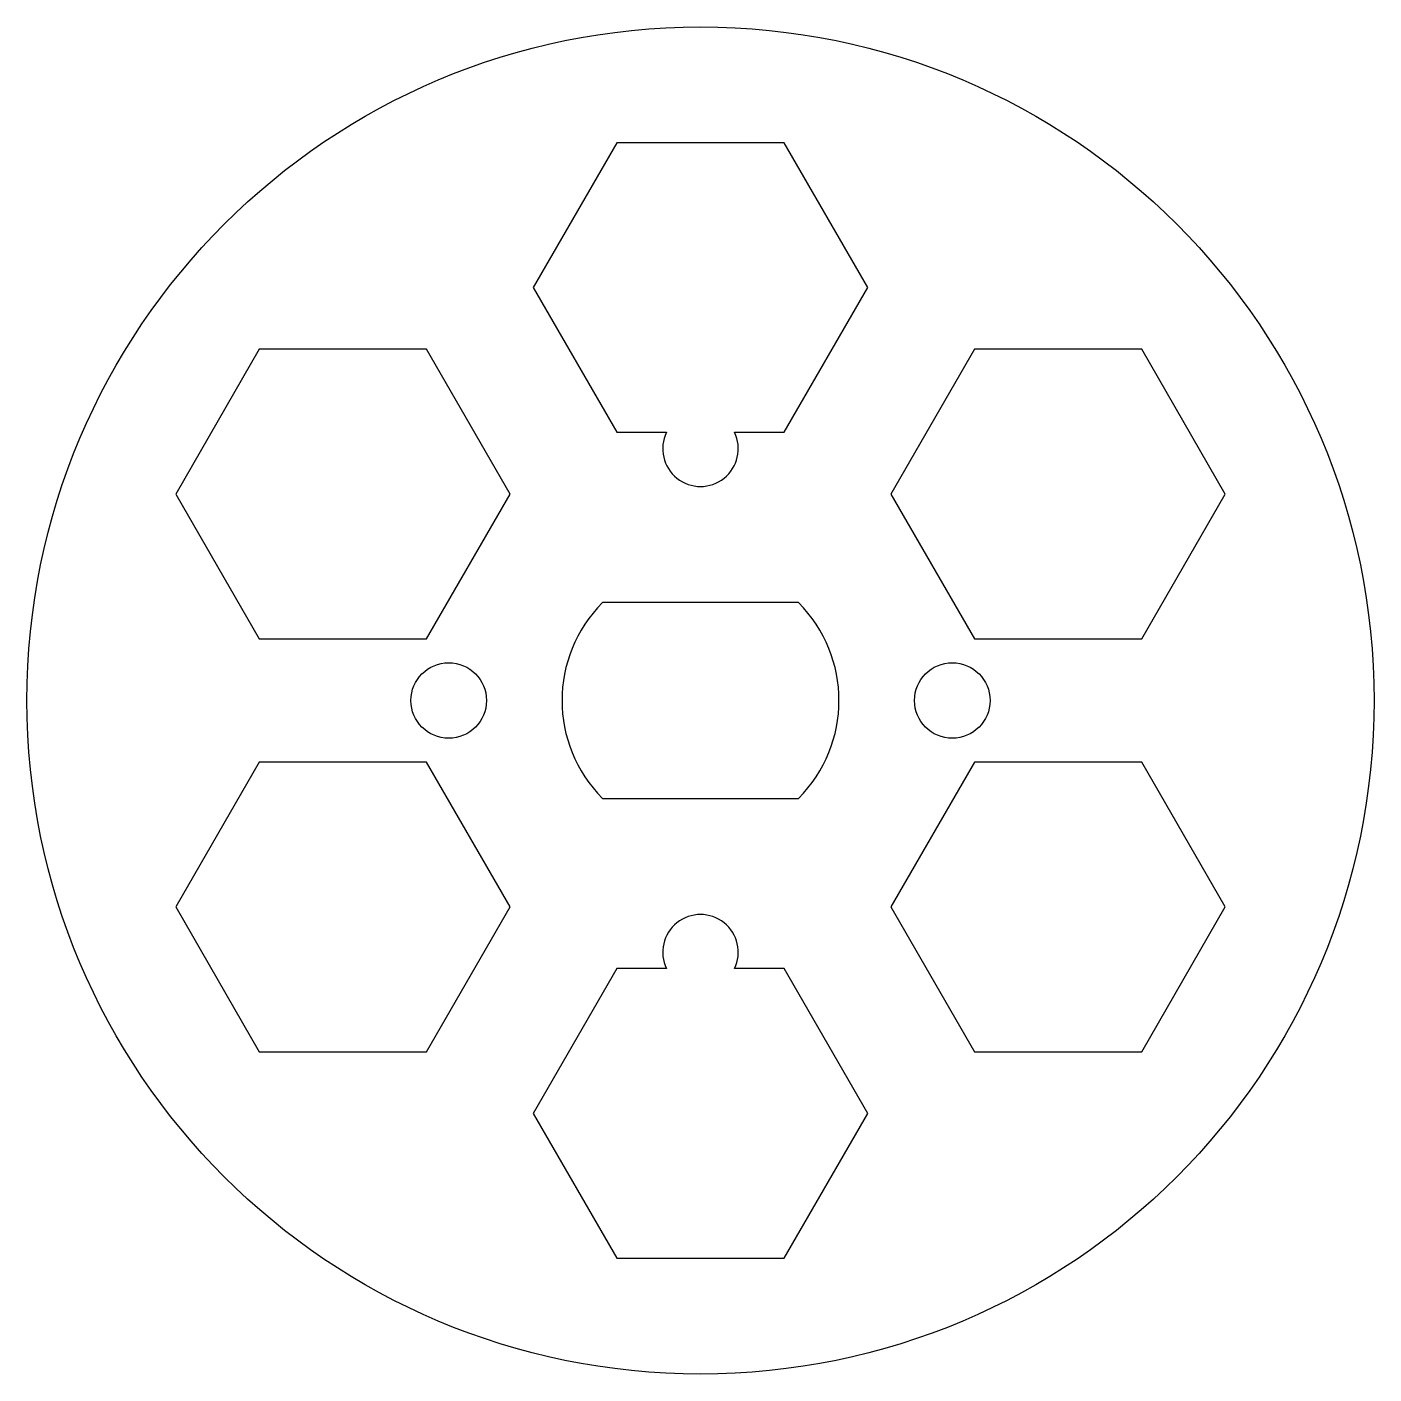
# Model space of a CAD drawing. Extents: x -26.8 to 26.8, y 47.5 to 101.
import ezdxf

# ---------------------------------------------------------------- set-up
doc = ezdxf.new("R2010")
doc.units = 0
doc.layers.add('VISIBLE', color=7, linetype='CONTINUOUS')

msp = doc.modelspace()

# ---------------------------------------------------------------- linework, layer by layer
at = {"layer": 'VISIBLE'}
for p, q in [((-3.32, 96.425), (-6.64, 90.675)), ((3.32, 96.425), (-3.32, 96.425)), ((6.64, 90.675), (3.32, 96.425)), ((-6.64, 90.675), (-3.32, 84.925)), ((3.32, 84.925), (6.64, 90.675)), ((-17.523, 88.225), (-20.842, 82.475)), ((-10.883, 88.225), (-17.523, 88.225)), ((-7.563, 82.475), (-10.883, 88.225)), ((10.883, 88.225), (7.563, 82.475)), ((17.523, 88.225), (10.883, 88.225)), ((20.842, 82.475), (17.523, 88.225)), ((-3.32, 84.925), (-1.352, 84.925)), ((1.352, 84.925), (3.32, 84.925)), ((-20.842, 82.475), (-17.523, 76.725)), ((-10.883, 76.725), (-7.563, 82.475)), ((7.563, 82.475), (10.883, 76.725)), ((17.523, 76.725), (20.842, 82.475)), ((3.889, 78.164), (-3.889, 78.164)), ((-17.523, 76.725), (-10.883, 76.725)), ((10.883, 76.725), (17.523, 76.725)), ((-17.523, 71.825), (-20.842, 66.075)), ((-10.883, 71.825), (-17.523, 71.825)), ((-7.563, 66.075), (-10.883, 71.825)), ((10.883, 71.825), (7.563, 66.075)), ((17.523, 71.825), (10.883, 71.825)), ((20.842, 66.075), (17.523, 71.825)), ((-3.889, 70.386), (3.889, 70.386)), ((-20.842, 66.075), (-17.523, 60.325)), ((-10.883, 60.325), (-7.563, 66.075)), ((7.563, 66.075), (10.883, 60.325)), ((17.523, 60.325), (20.842, 66.075)), ((-3.32, 63.625), (-6.64, 57.875)), ((-1.352, 63.625), (-3.32, 63.625)), ((3.32, 63.625), (1.352, 63.625)), ((6.64, 57.875), (3.32, 63.625)), ((-17.523, 60.325), (-10.883, 60.325)), ((10.883, 60.325), (17.523, 60.325)), ((-6.64, 57.875), (-3.32, 52.125)), ((3.32, 52.125), (6.64, 57.875)), ((-3.32, 52.125), (3.32, 52.125))]:
    msp.add_line(p, q, dxfattribs=at)
for centre, radius in [((0, 74.275), 26.75), ((-10, 74.275), 1.5), ((10, 74.275), 1.5)]:
    msp.add_circle(centre, radius, dxfattribs=at)
for centre, radius, start, end in [((0, 84.275), 1.5, 154.3207, 25.6793), ((0, 74.275), 5.5, 135, 225), ((0, 74.275), 5.5, 315, 45), ((0, 64.275), 1.5, 334.3207, 205.6793)]:
    msp.add_arc(centre, radius, start, end, dxfattribs=at)

doc.saveas('drawing.dxf')
